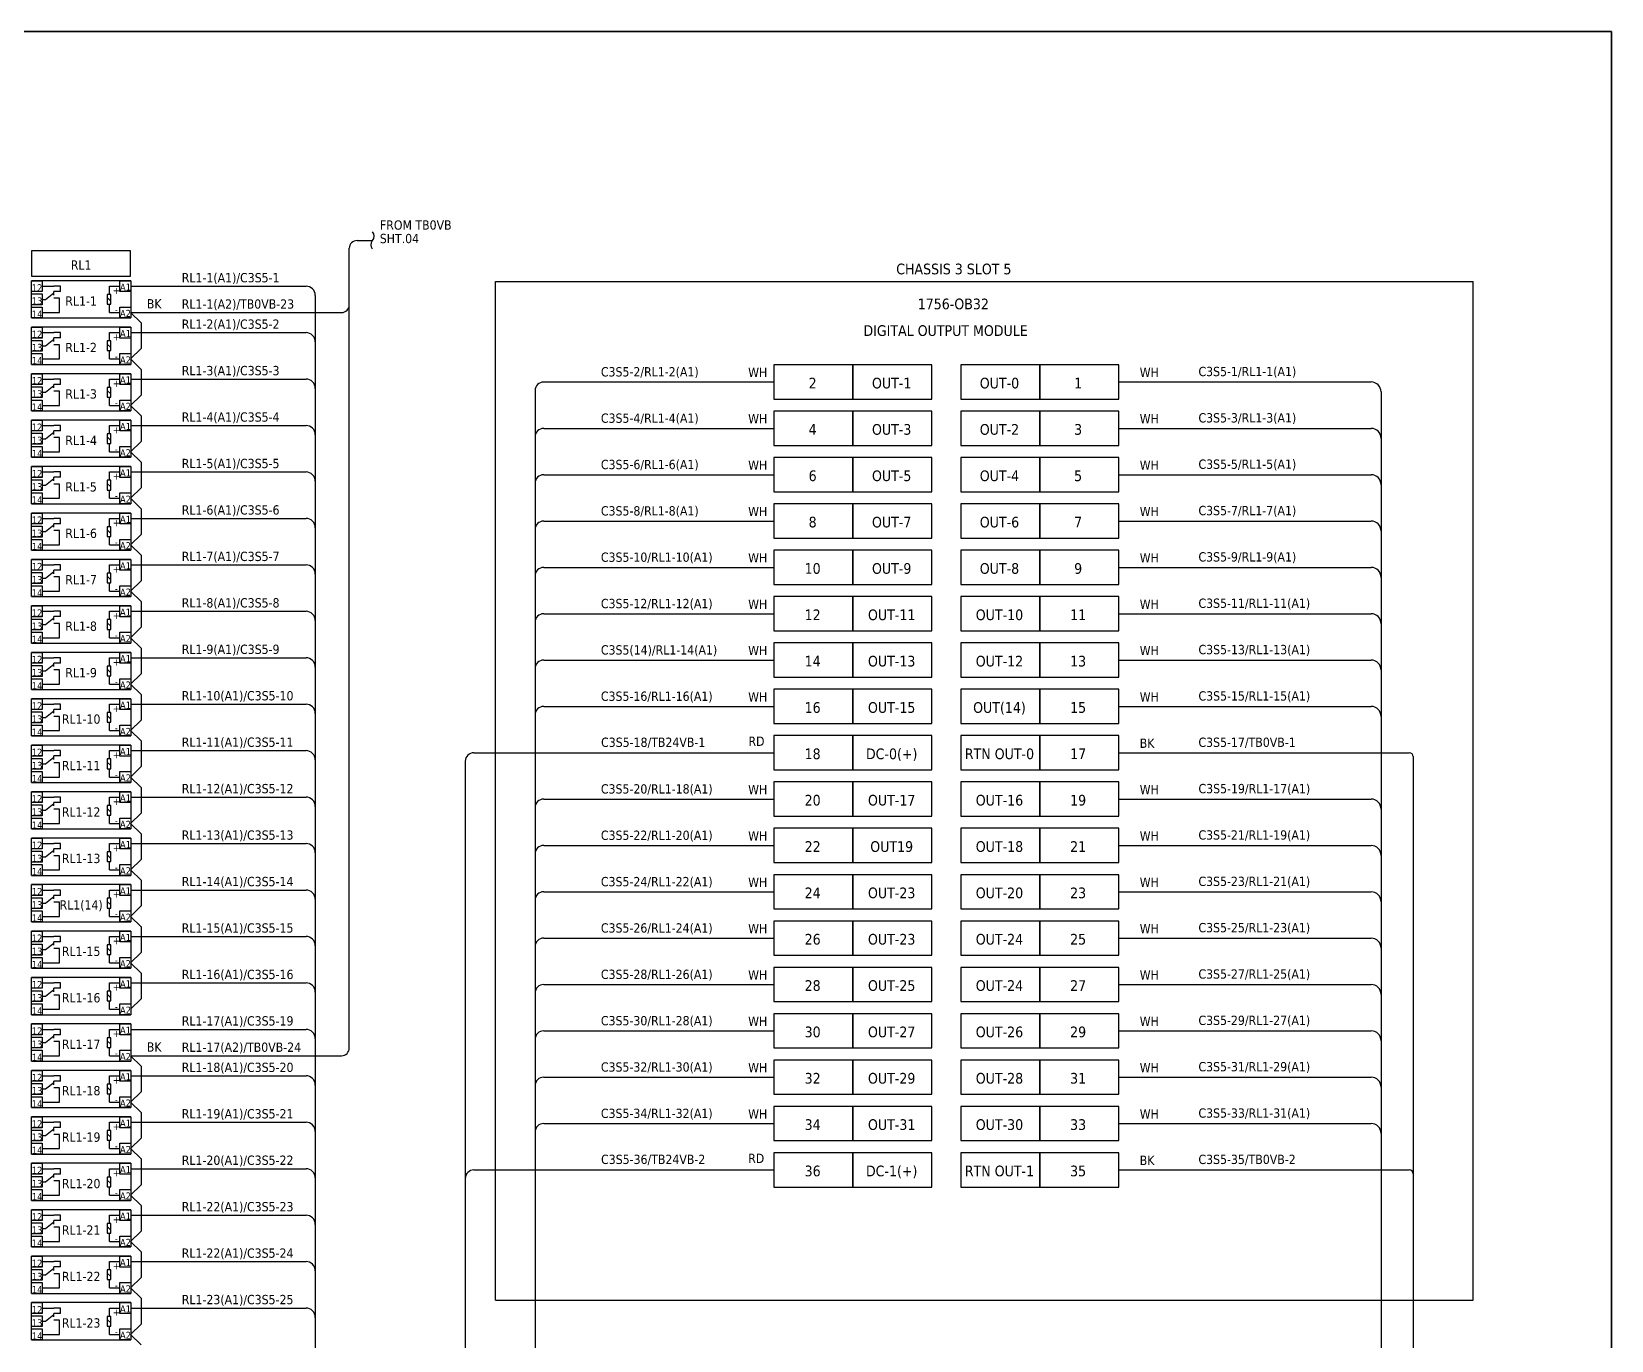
# Model space of a CAD drawing. Header units: millimetres. Extents: x 0 to 1792788, y -13 to 262234.
# Drawn here: x 952471 to 1004324, y 25733 to 68674 of the extents above; entities that cross this region are included whole.
import ezdxf
from ezdxf.enums import TextEntityAlignment as Align

# ---------------------------------------------------------------- set-up
doc = ezdxf.new("R2010")
doc.units = ezdxf.units.MM
for name, color, linetype, lineweight in [('ASHADE', 7, 'Continuous', 25), ('HELPPOINT', 7, 'Continuous', 25), ('IE-EQUIP', 253, 'Continuous', 25)]:
    doc.layers.add(name, color=color, linetype=linetype, lineweight=lineweight)
doc.styles.add('Tahoma', font='')
doc.styles.get('Tahoma').set_extended_font_data('Tahoma')

# ---------------------------------------------------------------- blocks, each defined once
blk = doc.blocks.new('TPA')
at = {"layer": 'HELPPOINT', "color": 4, "lineweight": 35, "ltscale": 25.4}
for p, q in [((14292753, 12827491), (14405128, 12827491)), ((14292753, 12827491), (14405128, 12827491)), ((14405128, 12827491), (14405128, 12749437)), ((14405128, 12827491), (14405128, 12749437))]:
    blk.add_line(p, q, dxfattribs=at)
blk = doc.blocks.new('700RL')
at = {"color": 1, "ltscale": 25.4}
for p, q in [((15889446, 12491261), (15889446, 12492481)), ((15889446, 12492126), (15889446, 12492481)), ((15889446, 12492481), (15889797, 12492481)), ((15892698, 12492481), (15889446, 12492481)), ((15889446, 12491261), (15889446, 12492481)), ((15889797, 12492481), (15889797, 12492126)), ((15892347, 12492126), (15892347, 12492481)), ((15892347, 12492481), (15892698, 12492481)), ((15892698, 12492481), (15892698, 12492126)), ((15892698, 12492481), (15892698, 12491261)), ((15889797, 12492126), (15889446, 12492126)), ((15889446, 12491694), (15889446, 12492049)), ((15889446, 12492049), (15889797, 12492049)), ((15889797, 12492304), (15890173, 12492304)), ((15889797, 12492049), (15889797, 12491694)), ((15889797, 12491871), (15889900, 12491871)), ((15889900, 12491871), (15890173, 12492089)), ((15890399, 12492304), (15890173, 12492304)), ((15890399, 12492129), (15890173, 12492129)), ((15890173, 12492013), (15890173, 12492129)), ((15890363, 12491906), (15890173, 12491906)), ((15890363, 12491439), (15890363, 12491906)), ((15890399, 12492129), (15890399, 12492304)), ((15891926, 12491929), (15892042, 12491814)), ((15891998, 12492304), (15892347, 12492304)), ((15891998, 12492031), (15891998, 12492304)), ((15892698, 12492126), (15892347, 12492126)), ((15889797, 12491694), (15889446, 12491694)), ((15889446, 12491261), (15889446, 12491617)), ((15889446, 12491617), (15889797, 12491617)), ((15889797, 12491617), (15889797, 12491261)), ((15889797, 12491439), (15890363, 12491439)), ((15891998, 12491439), (15891998, 12491712)), ((15891998, 12491439), (15892347, 12491439)), ((15892347, 12491261), (15892347, 12491617)), ((15892347, 12491617), (15892698, 12491617)), ((15892698, 12491617), (15892698, 12491261)), ((15889797, 12491261), (15889446, 12491261)), ((15889446, 12491261), (15892698, 12491261)), ((15892698, 12491261), (15892347, 12491261))]:
    blk.add_line(p, q, dxfattribs=at)
blk.add_lwpolyline([(15891926, 12491712), (15892042, 12491712), (15892042, 12492031), (15891926, 12492031)], close=True, dxfattribs=at)
at = {"color": 1, "style": 'Tahoma'}
for s, height, p in [('12', 231.6, (15889626, 12492251)), ('A1', 231.6, (15892527, 12492274)), ('13', 231.6, (15889626, 12491819)), ('+', 232, (15892226, 12492165)), ('+', 232, (15892226, 12492165)), ('14', 231.6, (15889626, 12491386)), ('-', 232, (15892226, 12491526)), ('A2', 231.6, (15892527, 12491410))]:
    blk.add_text(s, height=height, dxfattribs=at).set_placement(p, align=Align.MIDDLE_CENTER)

msp = doc.modelspace()

# ---------------------------------------------------------------- linework, layer by layer
at = {"color": 7, "ltscale": 25.4}
for p, q in [((963153, 61819), (963665, 61819)), ((955723, 59457), (956064, 59117)), ((955723, 59457), (962645, 59457)), ((956064, 59117), (956064, 58274)), ((955723, 57933), (956064, 58274)), ((955723, 57933), (956064, 57593)), ((956064, 57593), (956064, 56750)), ((955723, 56409), (956064, 56750)), ((955723, 56409), (956064, 56069)), ((956064, 56069), (956064, 55226)), ((955723, 54885), (956064, 55226)), ((955723, 54885), (956064, 54545)), ((956064, 54545), (956064, 53702)), ((955723, 53361), (956064, 53702)), ((955723, 53361), (956064, 53021)), ((956064, 53021), (956064, 52178)), ((955723, 51837), (956064, 52178)), ((955723, 51837), (956064, 51497)), ((956064, 51497), (956064, 50654)), ((955723, 50313), (956064, 50654)), ((955723, 50313), (956064, 49973)), ((956064, 49973), (956064, 49130)), ((955723, 48789), (956064, 49130)), ((955723, 48789), (956064, 48449)), ((956064, 48449), (956064, 47606)), ((955723, 47265), (956064, 47606)), ((955723, 47265), (956064, 46925)), ((956064, 46925), (956064, 46082)), ((955723, 45741), (956064, 46082)), ((955723, 45741), (956064, 45401)), ((956064, 45401), (956064, 44558)), ((988154, 45013), (997690, 45013)), ((997817, 44886), (997817, 19304)), ((955723, 44217), (956064, 44558)), ((955723, 44217), (956064, 43877)), ((956064, 43877), (956064, 43034)), ((955723, 42693), (956064, 43034)), ((955723, 42693), (956064, 42353)), ((956064, 42353), (956064, 41510)), ((955723, 41169), (956064, 41510)), ((955723, 41169), (956064, 40829)), ((956064, 40829), (956064, 39986)), ((955723, 39645), (956064, 39986)), ((955723, 39645), (956064, 39305)), ((956064, 39305), (956064, 38462)), ((955723, 38121), (956064, 38462)), ((955723, 38121), (956064, 37781)), ((956064, 37781), (956064, 36938)), ((955723, 36597), (956064, 36938)), ((955723, 35073), (956064, 34733)), ((955723, 35073), (962645, 35073)), ((956064, 34733), (956064, 33890)), ((955723, 33549), (956064, 33890)), ((955723, 33549), (956064, 33209)), ((956064, 33209), (956064, 32366)), ((955723, 32025), (956064, 32366)), ((955723, 32025), (956064, 31685)), ((956064, 31685), (956064, 30842)), ((988154, 31327), (997690, 31327)), ((955723, 30501), (956064, 30842)), ((955723, 30501), (956064, 30161)), ((956064, 30161), (956064, 29318)), ((955723, 28977), (956064, 29318)), ((955723, 28977), (956064, 28637)), ((956064, 28637), (956064, 27794)), ((955723, 27453), (956064, 27794)), ((955723, 27453), (956064, 27113)), ((956064, 27113), (956064, 26270)), ((955723, 25929), (956064, 26270)), ((955723, 25929), (956064, 25589))]:
    msp.add_line(p, q, dxfattribs=at)
at = {"ltscale": 25.4}
msp.add_line((962899, 35327), (962899, 61565), dxfattribs=at)
at = {"color": 4, "ltscale": 25.4}
for p, q in [((955723, 60322), (961478, 60322)), ((961783, 60017), (961783, 9499)), ((955723, 58798), (961478, 58798)), ((955723, 57274), (961478, 57274)), ((969280, 57178), (976835, 57178)), ((988154, 57178), (996437, 57178)), ((968999, 56896), (968999, 9499)), ((996764, 56850), (996764, 9499)), ((955723, 55750), (961478, 55750)), ((969280, 55657), (976835, 55657)), ((988154, 55657), (996436, 55657)), ((955723, 54226), (961478, 54226)), ((969280, 54136), (976835, 54136)), ((988154, 54136), (996436, 54136)), ((955723, 52702), (961478, 52702)), ((969280, 52616), (976835, 52616)), ((988154, 52616), (996436, 52616)), ((955723, 51178), (961478, 51178)), ((969280, 51095), (976835, 51095)), ((988154, 51095), (996437, 51095)), ((955723, 49654), (961478, 49654)), ((969280, 49574), (976835, 49574)), ((988154, 49574), (996436, 49575)), ((955723, 48130), (961478, 48130)), ((969280, 48054), (976835, 48054)), ((988154, 48054), (996436, 48054)), ((955723, 46606), (961478, 46606)), ((969280, 46533), (976835, 46533)), ((988154, 46533), (996436, 46533)), ((955723, 45082), (961478, 45082)), ((955723, 43558), (961478, 43558)), ((969280, 43492), (976835, 43492)), ((988154, 43492), (996436, 43492)), ((955723, 42034), (961478, 42034)), ((969280, 41971), (976835, 41971)), ((988154, 41971), (996437, 41971)), ((955723, 40510), (961478, 40510)), ((969280, 40451), (976835, 40451)), ((988154, 40451), (996437, 40451)), ((955723, 38986), (961478, 38986)), ((969280, 38930), (976835, 38930)), ((988154, 38930), (996437, 38930)), ((955723, 37462), (961478, 37462)), ((969280, 37410), (976835, 37410)), ((988154, 37410), (996437, 37410)), ((955723, 35938), (961478, 35938)), ((969280, 35889), (976835, 35889)), ((988154, 35889), (996437, 35889)), ((955723, 34414), (961478, 34414)), ((969280, 34368), (976835, 34368)), ((988154, 34368), (996437, 34368)), ((955723, 32890), (961478, 32890)), ((969280, 32848), (976835, 32848)), ((988154, 32848), (996437, 32848)), ((955723, 31366), (961478, 31366)), ((955723, 29842), (961478, 29842)), ((955723, 28318), (961478, 28318)), ((955723, 26794), (961478, 26794))]:
    msp.add_line(p, q, dxfattribs=at)
at = {"color": 1, "ltscale": 25.4}
for p, q in [((966706, 44732), (966706, 19277)), ((966987, 45013), (976835, 45013)), ((966987, 31327), (976835, 31327))]:
    msp.add_line(p, q, dxfattribs=at)
at = {"color": 7, "ltscale": 25.4}
msp.add_lwpolyline([(963665, 61537, -0.351), (963665, 61819, 0.351), (963665, 62101, -2.081666)], format="xyb", dxfattribs=at)
at = {"color": 2, "ltscale": 25.4}
msp.add_lwpolyline([(952471, 60647), (955723, 60647), (955723, 61478), (952471, 61478)], close=True, dxfattribs=at)
at = {"ltscale": 25.4}
for centre, start, end in [((963153, 61565), 90, 180), ((962645, 59711), 270, 0), ((962645, 35327), 270, 0)]:
    msp.add_arc(centre, 254, start, end, dxfattribs=at)
at = {"color": 4, "ltscale": 25.4}
for centre, radius, start, end in [((961478, 60017), 305, 0, 90), ((961478, 58493), 305, 0, 90), ((961478, 56969), 305, 0, 90), ((969280, 56896), 281, 90, 180), ((996437, 56850), 328, 0, 90), ((961478, 55445), 305, 0, 90), ((969280, 55376), 281, 90, 180), ((996436, 55329), 328, 0, 90), ((961478, 53921), 305, 0, 90), ((969280, 53855), 281, 90, 180), ((996436, 53808), 328, 0, 90), ((961478, 52397), 305, 0, 90), ((969280, 52335), 281, 90, 180), ((996436, 52288), 328, 0, 90), ((961478, 50873), 305, 0, 90), ((969280, 50814), 281, 90, 180), ((996437, 50767), 328, 0, 90), ((961478, 49349), 305, 0, 90), ((969280, 49293), 281, 90, 180), ((996436, 49247), 328, 0, 90), ((961478, 47825), 305, 0, 90), ((969280, 47773), 281, 90, 180), ((996436, 47726), 328, 0, 90), ((961478, 46301), 305, 0, 90), ((969280, 46252), 281, 90, 180), ((996436, 46205), 328, 0, 90), ((961478, 44777), 305, 0, 90), ((961478, 43253), 305, 0, 90), ((969280, 43211), 281, 90, 180), ((996436, 43164), 328, 0, 90), ((961478, 41729), 305, 0, 90), ((969280, 41690), 281, 90, 180), ((996437, 41643), 328, 0, 90), ((961478, 40205), 305, 0, 90), ((969280, 40170), 281, 90, 180), ((996437, 40123), 328, 0, 90), ((961478, 38681), 305, 0, 90), ((969280, 38649), 281, 90, 180), ((996437, 38602), 328, 0, 90), ((961478, 37157), 305, 0, 90), ((969280, 37128), 281, 90, 180), ((996437, 37082), 328, 0, 90), ((961478, 35633), 305, 0, 90), ((969280, 35608), 281, 90, 180), ((996437, 35561), 328, 0, 90), ((961478, 34109), 305, 0, 90), ((969280, 34087), 281, 90, 180), ((996437, 34040), 328, 0, 90), ((961478, 32585), 305, 0, 90), ((969280, 32567), 281, 90, 180), ((996437, 32520), 328, 0, 90), ((961478, 31061), 305, 0, 90), ((961478, 29537), 305, 0, 90), ((961478, 28013), 305, 0, 90), ((961478, 26489), 305, 0, 90)]:
    msp.add_arc(centre, radius, start, end, dxfattribs=at)
at = {"color": 1, "ltscale": 25.4}
for centre in [(966987, 44732), (966987, 31046)]:
    msp.add_arc(centre, 281, 90, 180, dxfattribs=at)
at = {"color": 7, "ltscale": 25.4}
for centre in [(997690, 44886), (997690, 31200)]:
    msp.add_arc(centre, 127, 0, 90, dxfattribs=at)
at = {"layer": 'ASHADE', "color": 4, "linetype": 'Continuous', "ltscale": 4762.5}
for p, q in [((967701, 27049), (967701, 60478)), ((967701, 60478), (999786, 60478)), ((999786, 27049), (999786, 60478)), ((967701, 27049), (999786, 27049))]:
    msp.add_line(p, q, dxfattribs=at)
at = {"layer": 'IE-EQUIP', "linetype": 'Continuous', "ltscale": 25.4}
for points in [[(976835, 56615), (979429, 56615), (979429, 57740), (976835, 57740)], [(979429, 56615), (982022, 56615), (982022, 57740), (979429, 57740)], [(982968, 56615), (985561, 56615), (985561, 57740), (982968, 57740)], [(985561, 56615), (988154, 56615), (988154, 57740), (985561, 57740)], [(976835, 55095), (979429, 55095), (979429, 56219), (976835, 56219)], [(979429, 55095), (982022, 55095), (982022, 56219), (979429, 56219)], [(982968, 55095), (985561, 55095), (985561, 56219), (982968, 56219)], [(985561, 55095), (988154, 55095), (988154, 56219), (985561, 56219)], [(976835, 53574), (979429, 53574), (979429, 54698), (976835, 54698)], [(979429, 53574), (982022, 53574), (982022, 54698), (979429, 54698)], [(982968, 53574), (985561, 53574), (985561, 54698), (982968, 54698)], [(985561, 53574), (988154, 53574), (988154, 54698), (985561, 54698)], [(976835, 52054), (979429, 52054), (979429, 53178), (976835, 53178)], [(979429, 52054), (982022, 52054), (982022, 53178), (979429, 53178)], [(982968, 52054), (985561, 52054), (985561, 53178), (982968, 53178)], [(985561, 52054), (988154, 52054), (988154, 53178), (985561, 53178)], [(976835, 50533), (979429, 50533), (979429, 51657), (976835, 51657)], [(979429, 50533), (982022, 50533), (982022, 51657), (979429, 51657)], [(982968, 50533), (985561, 50533), (985561, 51657), (982968, 51657)], [(985561, 50533), (988154, 50533), (988154, 51657), (985561, 51657)], [(976835, 49012), (979429, 49012), (979429, 50137), (976835, 50137)], [(979429, 49012), (982022, 49012), (982022, 50137), (979429, 50137)], [(982968, 49012), (985561, 49012), (985561, 50137), (982968, 50137)], [(985561, 49012), (988154, 49012), (988154, 50137), (985561, 50137)], [(976835, 47492), (979429, 47492), (979429, 48616), (976835, 48616)], [(979429, 47492), (982022, 47492), (982022, 48616), (979429, 48616)], [(982968, 47492), (985561, 47492), (985561, 48616), (982968, 48616)], [(985561, 47492), (988154, 47492), (988154, 48616), (985561, 48616)], [(976835, 45971), (979429, 45971), (979429, 47095), (976835, 47095)], [(979429, 45971), (982022, 45971), (982022, 47095), (979429, 47095)], [(982968, 45971), (985561, 45971), (985561, 47095), (982968, 47095)], [(985561, 45971), (988154, 45971), (988154, 47095), (985561, 47095)], [(976835, 44450), (979429, 44450), (979429, 45575), (976835, 45575)], [(979429, 44450), (982022, 44450), (982022, 45575), (979429, 45575)], [(982968, 44450), (985561, 44450), (985561, 45575), (982968, 45575)], [(985561, 44450), (988154, 44450), (988154, 45575), (985561, 45575)], [(976835, 42930), (979429, 42930), (979429, 44054), (976835, 44054)], [(979429, 42930), (982022, 42930), (982022, 44054), (979429, 44054)], [(982968, 42930), (985561, 42930), (985561, 44054), (982968, 44054)], [(985561, 42930), (988154, 42930), (988154, 44054), (985561, 44054)], [(976835, 41409), (979429, 41409), (979429, 42534), (976835, 42534)], [(979429, 41409), (982022, 41409), (982022, 42534), (979429, 42534)], [(982968, 41409), (985561, 41409), (985561, 42534), (982968, 42534)], [(985561, 41409), (988154, 41409), (988154, 42534), (985561, 42534)], [(976835, 39889), (979429, 39889), (979429, 41013), (976835, 41013)], [(979429, 39889), (982022, 39889), (982022, 41013), (979429, 41013)], [(982968, 39889), (985561, 39889), (985561, 41013), (982968, 41013)], [(985561, 39889), (988154, 39889), (988154, 41013), (985561, 41013)], [(976835, 38368), (979429, 38368), (979429, 39492), (976835, 39492)], [(979429, 38368), (982022, 38368), (982022, 39492), (979429, 39492)], [(982968, 38368), (985561, 38368), (985561, 39492), (982968, 39492)], [(985561, 38368), (988154, 38368), (988154, 39492), (985561, 39492)], [(976835, 36847), (979429, 36847), (979429, 37972), (976835, 37972)], [(979429, 36847), (982022, 36847), (982022, 37972), (979429, 37972)], [(982968, 36847), (985561, 36847), (985561, 37972), (982968, 37972)], [(985561, 36847), (988154, 36847), (988154, 37972), (985561, 37972)], [(976835, 35327), (979429, 35327), (979429, 36451), (976835, 36451)], [(979429, 35327), (982022, 35327), (982022, 36451), (979429, 36451)], [(982968, 35327), (985561, 35327), (985561, 36451), (982968, 36451)], [(985561, 35327), (988154, 35327), (988154, 36451), (985561, 36451)], [(976835, 33806), (979429, 33806), (979429, 34931), (976835, 34931)], [(979429, 33806), (982022, 33806), (982022, 34931), (979429, 34931)], [(982968, 33806), (985561, 33806), (985561, 34931), (982968, 34931)], [(985561, 33806), (988154, 33806), (988154, 34931), (985561, 34931)], [(976835, 32286), (979429, 32286), (979429, 33410), (976835, 33410)], [(979429, 32286), (982022, 32286), (982022, 33410), (979429, 33410)], [(982968, 32286), (985561, 32286), (985561, 33410), (982968, 33410)], [(985561, 32286), (988154, 32286), (988154, 33410), (985561, 33410)], [(976835, 30765), (979429, 30765), (979429, 31889), (976835, 31889)], [(979429, 30765), (982022, 30765), (982022, 31889), (979429, 31889)], [(982968, 30765), (985561, 30765), (985561, 31889), (982968, 31889)], [(985561, 30765), (988154, 30765), (988154, 31889), (985561, 31889)]]:
    msp.add_lwpolyline(points, close=True, dxfattribs=at)

# ---------------------------------------------------------------- block references
at = {"xscale": 0.8800000000046566, "yscale": 0.8800000000046566, "zscale": 0.8800000000046566}
msp.add_blockref('TPA', (-11672189, -11219518), dxfattribs=at)
for p in [(-14936974, -12431982), (-14936974, -12433506), (-14936974, -12435030), (-14936974, -12436554), (-14936974, -12438078), (-14936974, -12439602), (-14936974, -12441126), (-14936974, -12442650), (-14936974, -12444174), (-14936974, -12445698), (-14936974, -12447222), (-14936974, -12448746), (-14936974, -12450270), (-14936974, -12451794), (-14936974, -12453318), (-14936974, -12454842), (-14936974, -12456366), (-14936974, -12457890), (-14936974, -12459414), (-14936974, -12460938), (-14936974, -12462462), (-14936974, -12463986), (-14936974, -12465510)]:
    msp.add_blockref('700RL', p)

# ---------------------------------------------------------------- texts
at = {"color": 7, "style": 'Tahoma'}
for s, p in [('FROM TB0VB', (963905, 62176)), ('SHT.04', (963900, 61733)), ('BK', (956254, 59591)), ('RL1-1(A2)/TB0VB-23', (957400, 59584)), ('BK', (988843, 45174)), ('C3S5-17/TB0VB-1', (990770, 45205)), ('BK', (956254, 35207)), ('RL1-17(A2)/TB0VB-24', (957400, 35200)), ('BK', (988843, 31488)), ('C3S5-35/TB0VB-2', (990770, 31520))]:
    msp.add_text(s, height=304.8, dxfattribs=at).set_placement(p)
at = {"color": 2, "style": 'Tahoma'}
for s, height, p in [('RL1', 304.8, (954097, 61017)), ('CHASSIS 3 SLOT 5', 350.52, (982741, 60886)), ('1756-OB32', 350.5, (982724, 59739)), ('DIGITAL OUTPUT MODULE', 350.52, (982471, 58864)), ('2', 351, (978107, 57142)), ('OUT-1', 350.5, (980701, 57142)), ('OUT-0', 350.5, (984239, 57142)), ('1', 351, (986821, 57142)), ('4', 351, (978107, 55622)), ('OUT-3', 350.5, (980701, 55622)), ('OUT-2', 350.5, (984239, 55622)), ('3', 351, (986821, 55622)), ('6', 351, (978107, 54101)), ('OUT-5', 350.5, (980701, 54101)), ('OUT-4', 350.5, (984239, 54101)), ('5', 351, (986821, 54101)), ('8', 351, (978107, 52581)), ('OUT-7', 350.5, (980701, 52581)), ('OUT-6', 350.5, (984239, 52581)), ('7', 351, (986821, 52581)), ('10', 350.5, (978107, 51060)), ('OUT-9', 350.5, (980701, 51060)), ('OUT-8', 350.5, (984239, 51060)), ('9', 351, (986821, 51060)), ('12', 350.5, (978107, 49539)), ('OUT-11', 350.5, (980701, 49539)), ('OUT-10', 350.5, (984239, 49539)), ('11', 350.5, (986821, 49539)), ('14', 350.5, (978107, 48019)), ('OUT-13', 350.5, (980701, 48019)), ('OUT-12', 350.5, (984239, 48019)), ('13', 350.5, (986821, 48019)), ('16', 350.5, (978107, 46498)), ('OUT-15', 350.5, (980701, 46498)), ('OUT(14)', 350.5, (984239, 46498)), ('15', 350.5, (986821, 46498)), ('18', 350.5, (978107, 44978)), ('DC-0(+)', 350.5, (980701, 44978)), ('RTN OUT-0', 350.5, (984239, 44978)), ('17', 350.5, (986821, 44978)), ('20', 350.5, (978107, 43457)), ('OUT-17', 350.5, (980701, 43457)), ('OUT-16', 350.5, (984239, 43457)), ('19', 350.5, (986821, 43457)), ('22', 350.5, (978107, 41936)), ('OUT19', 350.5, (980701, 41936)), ('OUT-18', 350.5, (984239, 41936)), ('21', 350.5, (986821, 41936)), ('24', 350.5, (978107, 40416)), ('OUT-23', 350.5, (980701, 40416)), ('OUT-20', 350.5, (984239, 40416)), ('23', 350.5, (986821, 40416)), ('26', 350.5, (978107, 38895)), ('OUT-23', 350.5, (980701, 38895)), ('OUT-24', 350.5, (984239, 38895)), ('25', 350.5, (986821, 38895)), ('28', 350.5, (978107, 37375)), ('OUT-25', 350.5, (980701, 37375)), ('OUT-24', 350.5, (984239, 37375)), ('27', 350.5, (986821, 37375)), ('30', 350.5, (978107, 35854)), ('OUT-27', 350.5, (980701, 35854)), ('OUT-26', 350.5, (984239, 35854)), ('29', 350.5, (986821, 35854)), ('32', 350.5, (978107, 34333)), ('OUT-29', 350.5, (980701, 34333)), ('OUT-28', 350.5, (984239, 34333)), ('31', 350.5, (986821, 34333)), ('34', 350.5, (978107, 32813)), ('OUT-31', 350.5, (980701, 32813)), ('OUT-30', 350.5, (984239, 32813)), ('33', 350.5, (986821, 32813)), ('36', 350.5, (978107, 31292)), ('DC-1(+)', 350.5, (980701, 31292)), ('RTN OUT-1', 350.5, (984239, 31292)), ('35', 350.5, (986821, 31292))]:
    msp.add_text(s, height=height, dxfattribs=at).set_placement(p, align=Align.MIDDLE_CENTER)
at = {"color": 4, "style": 'Tahoma'}
for s, p in [('RL1-1(A1)/C3S5-1', (957400, 60448)), ('RL1-2(A1)/C3S5-2', (957400, 58924)), ('RL1-3(A1)/C3S5-3', (957400, 57400)), ('C3S5-2/RL1-2(A1)', (971157, 57360)), ('WH', (975991, 57338)), ('WH', (988843, 57338)), ('C3S5-1/RL1-1(A1)', (990770, 57370)), ('RL1-4(A1)/C3S5-4', (957400, 55876)), ('C3S5-4/RL1-4(A1)', (971157, 55839)), ('WH', (975991, 55818)), ('WH', (988843, 55818)), ('C3S5-3/RL1-3(A1)', (990770, 55850)), ('RL1-5(A1)/C3S5-5', (957400, 54352)), ('C3S5-6/RL1-6(A1)', (971157, 54319)), ('WH', (975991, 54297)), ('WH', (988843, 54297)), ('C3S5-5/RL1-5(A1)', (990770, 54329)), ('RL1-6(A1)/C3S5-6', (957400, 52828)), ('C3S5-8/RL1-8(A1)', (971157, 52798)), ('WH', (975991, 52777)), ('WH', (988843, 52777)), ('C3S5-7/RL1-7(A1)', (990770, 52808)), ('RL1-7(A1)/C3S5-7', (957400, 51304)), ('C3S5-10/RL1-10(A1)', (971157, 51278)), ('WH', (975991, 51256)), ('WH', (988843, 51256)), ('C3S5-9/RL1-9(A1)', (990770, 51288)), ('RL1-8(A1)/C3S5-8', (957400, 49780)), ('C3S5-12/RL1-12(A1)', (971157, 49757)), ('WH', (975991, 49735)), ('WH', (988843, 49735)), ('C3S5-11/RL1-11(A1)', (990770, 49767)), ('RL1-9(A1)/C3S5-9', (957400, 48256)), ('C3S5(14)/RL1-14(A1)', (971157, 48236)), ('WH', (975991, 48215)), ('WH', (988843, 48215)), ('C3S5-13/RL1-13(A1)', (990771, 48247)), ('RL1-10(A1)/C3S5-10', (957400, 46732)), ('C3S5-16/RL1-16(A1)', (971157, 46716)), ('WH', (975991, 46694)), ('WH', (988843, 46694)), ('C3S5-15/RL1-15(A1)', (990771, 46726)), ('RL1-11(A1)/C3S5-11', (957400, 45208)), ('RL1-12(A1)/C3S5-12', (957400, 43684)), ('C3S5-20/RL1-18(A1)', (971157, 43675)), ('WH', (975991, 43653)), ('WH', (988843, 43653)), ('C3S5-19/RL1-17(A1)', (990771, 43685)), ('RL1-13(A1)/C3S5-13', (957400, 42160)), ('C3S5-22/RL1-20(A1)', (971157, 42154)), ('WH', (975991, 42132)), ('WH', (988843, 42132)), ('C3S5-21/RL1-19(A1)', (990770, 42164)), ('RL1-14(A1)/C3S5-14', (957400, 40636)), ('C3S5-24/RL1-22(A1)', (971157, 40633)), ('WH', (975991, 40612)), ('WH', (988843, 40612)), ('C3S5-23/RL1-21(A1)', (990770, 40643)), ('RL1-15(A1)/C3S5-15', (957400, 39112)), ('C3S5-26/RL1-24(A1)', (971157, 39113)), ('C3S5-25/RL1-23(A1)', (990770, 39123)), ('WH', (975991, 39091)), ('WH', (988843, 39091)), ('RL1-16(A1)/C3S5-16', (957400, 37588)), ('C3S5-28/RL1-26(A1)', (971157, 37592)), ('WH', (975991, 37571)), ('WH', (988843, 37571)), ('C3S5-27/RL1-25(A1)', (990770, 37602)), ('RL1-17(A1)/C3S5-19', (957400, 36064)), ('C3S5-30/RL1-28(A1)', (971157, 36071)), ('WH', (975991, 36050)), ('WH', (988843, 36050)), ('C3S5-29/RL1-27(A1)', (990770, 36082)), ('RL1-18(A1)/C3S5-20', (957400, 34540)), ('C3S5-32/RL1-30(A1)', (971157, 34551)), ('WH', (975991, 34529)), ('WH', (988843, 34529)), ('C3S5-31/RL1-29(A1)', (990770, 34561)), ('RL1-19(A1)/C3S5-21', (957400, 33016)), ('C3S5-34/RL1-32(A1)', (971157, 33030)), ('WH', (975991, 33009)), ('WH', (988843, 33009)), ('C3S5-33/RL1-31(A1)', (990770, 33040)), ('RL1-20(A1)/C3S5-22', (957400, 31492)), ('RL1-22(A1)/C3S5-23', (957400, 29968)), ('RL1-22(A1)/C3S5-24', (957400, 28444)), ('RL1-23(A1)/C3S5-25', (957400, 26920))]:
    msp.add_text(s, height=304.8, dxfattribs=at).set_placement(p)
at = {"color": 7, "style": 'Tahoma'}
for s, p in [('RL1-1', (954097, 59834)), ('RL1-2', (954097, 58310)), ('RL1-3', (954097, 56786)), ('RL1-4', (954097, 55262)), ('RL1-5', (954097, 53738)), ('RL1-6', (954097, 52214)), ('RL1-7', (954097, 50690)), ('RL1-8', (954097, 49166)), ('RL1-9', (954097, 47642)), ('RL1-10', (954097, 46118)), ('RL1-11', (954097, 44594)), ('RL1-12', (954097, 43070)), ('RL1-13', (954097, 41546)), ('RL1(14)', (954097, 40022)), ('RL1-15', (954097, 38498)), ('RL1-16', (954097, 36974)), ('RL1-17', (954097, 35450)), ('RL1-18', (954097, 33926)), ('RL1-19', (954097, 32402)), ('RL1-20', (954097, 30878)), ('RL1-21', (954097, 29354)), ('RL1-22', (954097, 27830)), ('RL1-23', (954097, 26306))]:
    msp.add_text(s, height=304.8, dxfattribs=at).set_placement(p, align=Align.MIDDLE_CENTER)
at = {"color": 1, "style": 'Tahoma'}
for s, p in [('C3S5-18/TB24VB-1', (971163, 45205)), ('RD', (976000, 45239)), ('C3S5-36/TB24VB-2', (971163, 31520)), ('RD', (975991, 31553))]:
    msp.add_text(s, height=304.8, dxfattribs=at).set_placement(p)

doc.saveas('drawing.dxf')
